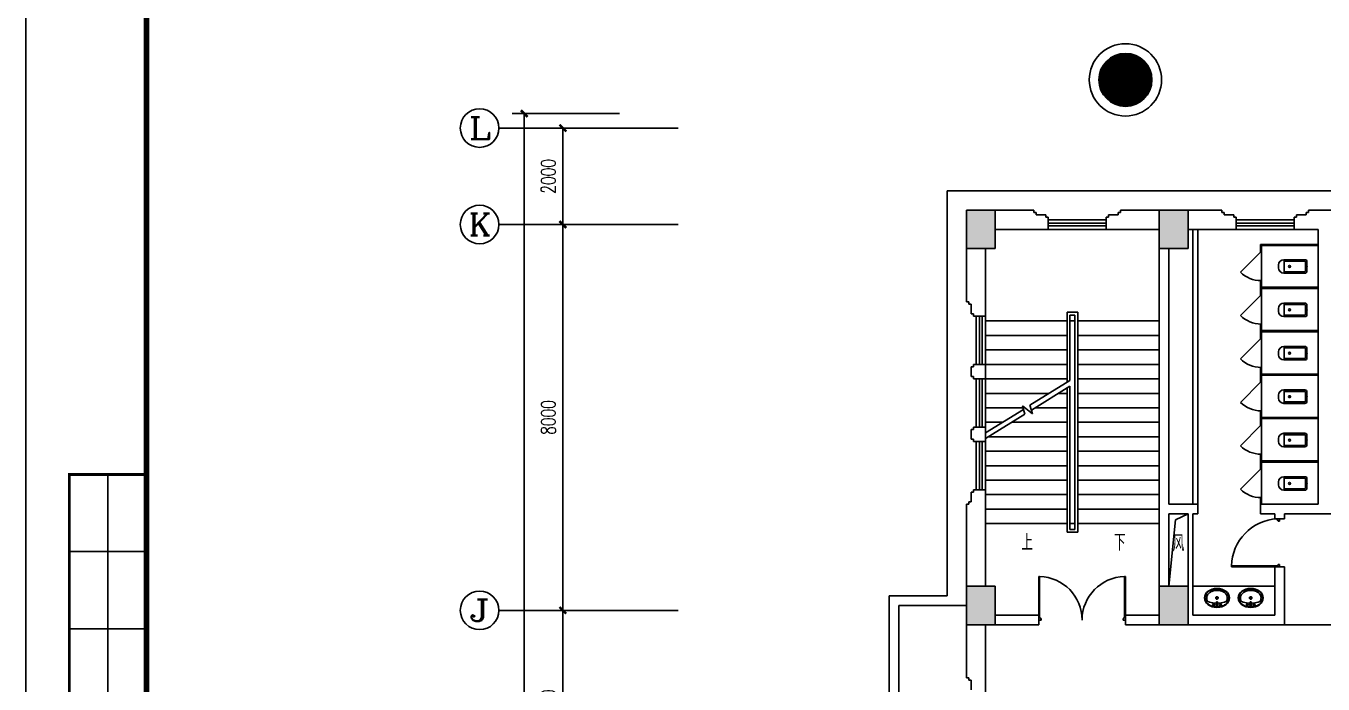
# Model space of a CAD drawing. Extents: x 190999 to 834799, y -200814 to 215286.
# Drawn here: x 190999 to 217912, y 95940 to 109585 of the extents above; entities that cross this region are included whole.
import ezdxf
from ezdxf.enums import TextEntityAlignment as Align

# ---------------------------------------------------------------- set-up
doc = ezdxf.new("R2010")
doc.units = 0
doc.header["$LTSCALE"] = 1000
doc.header["$MEASUREMENT"] = 0
for name, color, linetype in [('A-卫生间', 250, 'Continuous'), ('A-墙线', 2, 'Continuous'), ('A-外包装修', 250, 'Continuous'), ('A-外窗', 145, 'Continuous'), ('A-门', 167, 'Continuous'), ('AXIS', 3, 'Continuous'), ('AXIS_TEXT', 7, 'Continuous'), ('COLUMN', 2, 'Continuous'), ('DIM_SYMB', 3, 'Continuous'), ('PUB_HATCH', 250, 'Continuous'), ('PUB_TEXT', 7, 'Continuous'), ('STAIR', 5, 'Continuous'), ('图框', 189, 'Continuous'), ('房间名称', 7, 'Continuous'), ('洞口线', 177, 'Continuous')]:
    doc.layers.add(name, color=color, linetype=linetype)
doc.styles.add('_TCH_AXIS', font='COMPLEX', dxfattribs={"bigfont": 'GBCBIG'})
doc.styles.add('_TCH_DIM', font='SIMPLEX', dxfattribs={"bigfont": 'GBCBIG'})
doc.styles.add('COMPLEX', font='COMPLEX')
doc.styles.add('DIM_FONT', font='SIMPLEX', dxfattribs={"width": 0.7, "bigfont": 'GBCBIG'})
doc.dimstyles.new('DIMN', dxfattribs={"dimtxt": 300, "dimasz": 100, "dimexe": 250, "dimexo": 300, "dimgap": 150, "dimtad": 1, "dimdec": 0, "dimzin": 0, "dimdsep": 46, "dimtxsty": 'DIM_FONT', "dimblk": 'ARCHTICK', "dimcen": 0.09, "dimclrt": 7, "dimazin": 2, "dimtfac": 1, "dimtdec": 0, "dimtix": 1, "dimtmove": 2, "dimatfit": 3, "dimfxl": 0, "dimtolj": 1, "dimtzin": 0, "dimarcsym": 0})

# ---------------------------------------------------------------- blocks, each defined once
blk = doc.blocks.new('TJAD_TK_A0')
at = {"layer": '图框'}
for p, q in [((972.9997797854694, -441.7027941768342), (972.9997797854694, 399.2972058231658)), ((989.9997797854694, -412.7027941768265), (989.9997797854694, -156.7027941768265)), ((981.9997797854694, -172.7027941768265), (997.9997797854694, -172.7027941768265)), ((981.9997797854694, -188.7027941768265), (997.9997797854694, -188.7027941768265))]:
    blk.add_line(p, q, dxfattribs=at)
at = {"layer": '图框', "const_width": 1.2}
blk.add_lwpolyline([(2151.999779785468, -431.7027941768342), (2151.999779785468, 389.2972058231658), (997.9997797854685, 389.2972058231658), (997.9997797854685, -431.7027941768342)], close=True, dxfattribs=at)
at = {"layer": '图框', "const_width": 0.6}
blk.add_lwpolyline([(997.9997797854694, -431.7027941768342), (981.9997797854694, -431.7027941768342), (981.9997797854694, -156.7027941768265), (997.9997797854694, -156.7027941768265)], dxfattribs=at)
blk = doc.blocks.new('m1800')
at = {"layer": 'A-墙线'}
for p, q in [((-900, -100), (-900, 100)), ((900, -100), (900, 100))]:
    blk.add_line(p, q, dxfattribs=at)
at = {"layer": 'A-门'}
for p, q in [((-900, 900), (-899.9999999999418, 9.313225746154785e-10)), ((-900, 900), (-880.0000000000582, 899.9999999990687)), ((-880.0000000000582, 899.9999999990687), (-879.9999999999418, 50.00000000093132)), ((880.0000000000582, 899.9999999990687), (879.9999999999418, 50.00000000093132)), ((900, 900), (880.0000000000582, 899.9999999990687)), ((900, 900), (899.9999999999418, 9.313225746154785e-10)), ((-899.9999999999418, 50.00000000093132), (-870.0000000000582, 50.00000000093132)), ((-899.9999999999418, 9.313225746154785e-10), (-849.9999999999418, 9.313225746154785e-10)), ((-870.0000000000582, 50.00000000093132), (-870, 30)), ((-870, 30), (-849.9999999999418, 30.00000000093132)), ((-849.9999999999418, 30.00000000186265), (-849.9999999999418, 9.313225746154785e-10)), ((849.9999999999418, 30.00000000186265), (849.9999999999418, 9.313225746154785e-10)), ((870, 30), (849.9999999999418, 30.00000000093132)), ((899.9999999999418, 9.313225746154785e-10), (849.9999999999418, 9.313225746154785e-10)), ((870.0000000000582, 50.00000000093132), (870, 30)), ((899.9999999999418, 50.00000000093132), (870.0000000000582, 50.00000000093132))]:
    blk.add_line(p, q, dxfattribs=at)
for centre, start, end in [((-900, 0), 0, 88.72665564132167), ((900, 0), 91.27334436201257, 180)]:
    blk.add_arc(centre, 900, start, end, dxfattribs=at)
blk = doc.blocks.new('手盆')
at = {"layer": 'A-卫生间'}
for p, q in [((113.4051500830392, 11.84450968739111), (46.00438527367078, 15.84450968549936)), ((160.3106537545391, -1.047737896442413e-09), (235.3360842392431, 1.047737896442413e-09)), ((197.8233689978952, -36.70497138574137), (197.8233689957997, 38.37330022055539)), ((113.4051500836795, -10.84469759798958), (46.004385274573, -15.84469759988133))]:
    blk.add_line(p, q, dxfattribs=at)
for centre, major_axis, ratio, start_param, end_param in [((197.8233689968765, 0), (-7.29808629688452e-09, 259), 0.7637967914937317, 3.141592653589386, 9.424777960768973), ((194.0108444604266, -1.164153218269348e-10), (-7.205028495352649e-09, 259.000000000035), 0.4132124245315282, 0.3517248363212417, 1.519021401905628), ((106.1260785445047, 0.4999060444824863), (-5.256824373014387e-10, 13.9324609080711), 0.9000000000013795, 3.760940879954317, 5.663837080793927), ((194.0108444604266, -1.164153218269348e-10), (-7.229772779760784e-09, 259.0000000000077), 0.4132124245315759, 1.620216634470202, 2.789864625449906)]:
    blk.add_ellipse(centre, major_axis=major_axis, ratio=ratio, start_param=start_param, end_param=end_param, dxfattribs=at)
for centre, major_axis, ratio in [((46.00438527413644, -9.395720553584397e-05), (-4.943908497107386e-10, 15.84460364270489), 0.8999999999996328), ((56.39680238347501, 70.60627577308333), (-8.758096824383953e-10, 20.62066592634073), 0.899999999999012), ((56.39680238347501, 70.60627577308333), (-3.935312307942613e-10, 15.62066592634074), 0.8999999999986958), ((197.8233689968765, 0), (-3.340112788049617e-10, 23.3576301081921), 0.9000000000004984), ((56.39680238740402, -70.60627578099957), (-3.800975702346919e-10, 20.62066592634073), 0.899999999999012), ((56.39680238740402, -70.60627578099957), (-3.935312307942613e-10, 15.62066592634074), 0.8999999999986958)]:
    blk.add_ellipse(centre, major_axis=major_axis, ratio=ratio, dxfattribs=at)
for points, knots in [([(197.8233690038323, -249), (204.3990294850664, -248.9999999998254), (210.9746904028871, -248.5460929390974), (228.2800280096126, -246.1498785703443), (238.9514531540335, -243.4343165084429), (259.8060639827163, -235.6199938393256), (269.9890346575412, -230.5210515616636), (289.5665971586423, -218.0721727792989), (298.960803612601, -210.7221745683055), (316.6733728031977, -193.9730663714581), (324.9912984879047, -184.5740979954135), (340.2893382357433, -163.997605889017), (347.2690669711446, -152.820397028001), (359.6669247537793, -129.0196260861703), (365.0847628668125, -116.3964852440404), (374.1834916165972, -90.08639820077224), (377.864187594445, -76.39992674347013), (383.3689956764865, -48.38244847021997), (385.1929984975141, -34.05193997788592), (386.9250104438397, -5.187684159289347), (386.8329865084379, 9.345556312793633), (384.73586623749, 38.16708128564642), (382.7308100122318, 52.45485931876465), (376.8727663576719, 80.34559937685844), (373.0198958979163, 93.94806452159537), (363.5912495303783, 120.0517437723756), (358.0156770628528, 132.5524866377527), (345.3217726669682, 156.0743077876396), (338.2037411779456, 167.0949723329395), (322.6526621349331, 187.3296658890322), (314.2200076092558, 196.5433937402559), (296.3045734511106, 212.8996470182319), (286.8222312947328, 220.0420502259221), (267.0967536403914, 232.0600890867645), (256.8539916995796, 236.9358037543716), (235.9088120757369, 244.2945439725299), (225.2065898313012, 246.7777534795459), (203.6465188648144, 249.290750069631), (192.7886942756013, 249.3206353121204), (171.2212525570067, 246.926459478098), (160.5116570384998, 244.5023044175468), (139.5443743165815, 237.2594525109744), (129.2868775804527, 232.4405714303721), (109.5247235784773, 220.5323387983663), (100.0204366852413, 213.442903975927), (82.05432864755858, 197.1870205074665), (73.5929449252726, 188.0206891129783), (57.97836853517219, 167.8736008143169), (50.82557078509126, 156.8931414871186), (38.05713037244277, 133.4431421089976), (32.44179055967834, 120.974013813975), (22.9298620421032, 94.92387688398594), (19.03347902328824, 81.34333855629666), (13.08606755724759, 53.48601149060414), (11.03515804442577, 39.20971924465266), (8.845478702656692, 10.40033378740191), (8.706750778161222, -4.132253066869453), (10.3460220079869, -33.00605608435581), (12.12398988581845, -47.34676530770957), (17.53889162433916, -75.39515261730412), (21.17571813854738, -89.10233203484677), (30.19028912024805, -115.463632545172), (35.56784113991307, -128.1172780482448), (47.88998500915477, -151.9877993637056), (54.83428833659855, -163.2042521126277), (70.0674021562445, -183.866608052107), (78.3558293353999, -193.3121929975168), (96.01611302810488, -210.1603128662973), (105.3875327545975, -217.5627013113408), (124.9266998832172, -230.1204342835699), (135.0940591037797, -235.2758359995205), (155.9248058304656, -243.2054893133172), (166.5879733786569, -245.9799217026157), (184.1470113282267, -248.5090972222097), (190.9851904233219, -249.0000000002037), (197.8233690038323, -249)], [0, 0, 0, 0, 0.1053687871871674, 0.1053687871871674, 0.2787471050919757, 0.2787471050919757, 0.452125422996784, 0.452125422996784, 0.6255037409015924, 0.6255037409015924, 0.7988820588064007, 0.7988820588064007, 0.972260376711209, 0.972260376711209, 1.145638694616017, 1.145638694616017, 1.319017012520826, 1.319017012520826, 1.492395330425634, 1.492395330425634, 1.665773648330442, 1.665773648330442, 1.83915196623525, 1.83915196623525, 2.012530284140059, 2.012530284140059, 2.185908602044867, 2.185908602044867, 2.359286919949676, 2.359286919949676, 2.532665237854484, 2.532665237854484, 2.706043555759292, 2.706043555759292, 2.8794218736641, 2.8794218736641, 3.052800191568909, 3.052800191568909, 3.226178509473717, 3.226178509473717, 3.399556827378525, 3.399556827378525, 3.572935145283334, 3.572935145283334, 3.746313463188142, 3.746313463188142, 3.91969178109295, 3.91969178109295, 4.093070098997758, 4.093070098997758, 4.266448416902567, 4.266448416902567, 4.439826734807376, 4.439826734807376, 4.613205052712185, 4.613205052712185, 4.786583370616993, 4.786583370616993, 4.959961688521802, 4.959961688521802, 5.133340006426611, 5.133340006426611, 5.30671832433142, 5.30671832433142, 5.480096642236228, 5.480096642236228, 5.653474960141037, 5.653474960141037, 5.826853278045846, 5.826853278045846, 6.000231595950654, 6.000231595950654, 6.173609913855463, 6.173609913855463, 6.283185307179586, 6.283185307179586, 6.283185307179586, 6.283185307179586]), ([(119.1736506810412, -185.1483521524933), (120.9620973349083, -186.5592411882244), (122.7676875701582, -187.9199504845892), (129.8700636767026, -193.0283129730087), (135.2785741284897, -196.3957903881383), (146.2934715196025, -202.2620774885872), (151.8941962509125, -204.7583693127963), (163.2154152492003, -208.8666340855998), (168.9426443869015, -210.4817502371734), (180.2599917969201, -212.7891027016158), (185.8482704507187, -213.5108798283036), (193.5720607222756, -213.9408398092492), (195.6979295939091, -214.0000000000582), (197.8233690028428, -214), (203.6582866330282, -213.9999999998545), (209.496631536138, -213.5543654990906), (222.3311671293923, -211.5851090514625), (229.3277623398462, -209.8531313597923), (240.787502169027, -205.8990001947095), (245.3047605895554, -204.0427727167553), (254.2367161016737, -199.7630582755664), (258.6490466702962, -197.340541947633), (268.8131698185462, -191.0121952608461), (274.5134323839447, -186.8761012725008), (285.5567444703775, -177.6296808072657), (290.895805457636, -172.5213152369834), (300.10443852967, -162.4870827112172), (304.0523709853587, -157.7313989280374), (313.5779886524833, -145.0389805318264), (318.9357033787237, -136.7249773955555), (326.5974791146873, -122.7934594422404), (329.2282542005414, -117.5408629023295), (334.1482956689142, -106.7104468817706), (336.4365190484095, -101.1349806892686), (340.7589510514808, -89.39631874780753), (342.7719178344414, -83.21611161783221), (346.3640570428397, -70.60165740986122), (347.9425120085652, -64.1699805422104), (351.0904946208175, -48.9602580992796), (352.483825713367, -40.10366524968413), (354.4332219571806, -22.20990053389687), (354.9878015757713, -13.17872977355728), (355.2458703611628, 4.918644920835504), (354.9501755786187, 13.97955791465938), (353.5129259504029, 31.96110226912424), (352.3711163057305, 40.89164739020634), (349.384864397347, 57.80685899686068), (347.5983948106295, 65.8113708793826), (343.3541798496735, 81.46923251761473), (340.8984195916564, 89.11663731795852), (335.3626360981434, 103.9371218456945), (332.2806230153365, 111.1172703721968), (325.5162342714611, 124.9777631429606), (321.8282612711191, 131.6496718250564), (313.9341333054472, 144.3357837414369), (309.7314879408514, 150.3452337460767), (300.8902356041654, 161.618057758169), (296.2466290210141, 166.8887592243263), (286.5258362632012, 176.709553859866), (281.444416775601, 181.2445321998675), (271.8246831358119, 188.7996964116173), (267.3329801598447, 191.9448123630136), (256.3785253528913, 198.7381430045061), (249.8306331257918, 202.0953922677436), (238.1084081598674, 206.932942938729), (232.9762091664597, 208.6679624874669), (222.6309106198023, 211.4215277187759), (217.4206377462251, 212.4394152993336), (205.158162370557, 213.983414012735), (198.0817049504258, 214.216697979864), (185.9674371529836, 213.4981161681353), (180.9226912481536, 212.8634210942255), (170.8730682562164, 210.9228448418726), (165.8711175702338, 209.6174913003924), (151.0041288301873, 204.6993374161248), (141.2534683310369, 200.0748375131807), (127.5488741844601, 191.4132149869401), (123.3148595323437, 188.4150790243875), (119.1737199328491, 185.1485161112505)], [5.74089731261301, 5.74089731261301, 5.74089731261301, 5.74089731261301, 5.780873984786705, 5.780873984786705, 5.896828956044057, 5.896828956044057, 6.01278392730141, 6.01278392730141, 6.128738898558762, 6.128738898558762, 6.240697366945735, 6.240697366945735, 6.283185307179586, 6.283185307179586, 6.283185307179586, 6.399826426420818, 6.399826426420818, 6.540899765641657, 6.540899765641657, 6.633999867022954, 6.633999867022954, 6.727099968404252, 6.727099968404252, 6.852187990943959, 6.852187990943959, 6.977276013483666, 6.977276013483666, 7.077377375932242, 7.077377375932242, 7.229976726067383, 7.229976726067383, 7.31738907886302, 7.31738907886302, 7.404801431658657, 7.404801431658657, 7.497093875397931, 7.497093875397931, 7.589386319137206, 7.589386319137206, 7.712333561266115, 7.712333561266115, 7.835280803395023, 7.835280803395023, 7.958228045523932, 7.958228045523932, 8.08117528765284, 8.08117528765284, 8.194982769003447, 8.194982769003447, 8.308790250354054, 8.308790250354054, 8.42259773170466, 8.42259773170466, 8.537599018716683, 8.537599018716683, 8.652600305728708, 8.652600305728708, 8.767601592740732, 8.767601592740732, 8.884431700421288, 8.884431700421288, 8.98243549021753, 8.98243549021753, 9.11946744650899, 9.11946744650899, 9.224190864967866, 9.224190864967866, 9.328914283426741, 9.328914283426741, 9.470086520349449, 9.470086520349449, 9.571187053011501, 9.571187053011501, 9.672287585673553, 9.672287585673553, 9.874488650997659, 9.874488650997659, 9.967059414647549, 9.967059414647549, 9.967059414647549, 9.967059414647549])]:
    blk.add_open_spline(points, degree=3, knots=knots, dxfattribs=at)
blk.add_point((46.00438527413644, -9.395720553584397e-05), dxfattribs=at)
blk = doc.blocks.new('m1000')
at = {"layer": 'A-墙线'}
for p, q in [((0, 0), (0, 200)), ((1000, 0), (1000, 200))]:
    blk.add_line(p, q, dxfattribs=at)
at = {"layer": 'A-门'}
for p, q in [((0, 1100), (5.820766091346741e-11, 100.0000000009313)), ((0, 1100), (19.99999999994179, 1099.999999999069)), ((19.99999999994179, 1099.999999999069), (20.00000000005821, 150.0000000009313)), ((5.820766091346741e-11, 150.0000000009313), (29.99999999994179, 150.0000000009313)), ((5.820766091346741e-11, 100.0000000009313), (50.00000000005821, 100.0000000009313)), ((29.99999999994179, 150.0000000009313), (30, 130)), ((30, 130), (50.00000000005821, 130.0000000009313)), ((50.00000000005821, 130.0000000018626), (50.00000000005821, 100.0000000009313)), ((950.0000000000582, 130.0000000018626), (950.0000000000582, 100.0000000009313)), ((970.0000000001164, 130), (950.0000000000582, 130.0000000009313)), ((1000.000000000058, 100.0000000009313), (950.0000000000582, 100.0000000009313)), ((970.0000000001746, 150.0000000009313), (970.0000000001164, 130)), ((1000.000000000058, 150.0000000009313), (970.0000000001746, 150.0000000009313)), ((1000.000000000058, 150.0000000009313), (1000.000000000058, 100.0000000009313))]:
    blk.add_line(p, q, dxfattribs=at)
blk.add_arc((5.820766091346741e-11, 100.0000000009313), 1000, 2.865983971930656, 88.85400800037786, dxfattribs=at)
blk = doc.blocks.new('_ArchTick')
at = {"const_width": 0.5}
blk.add_lwpolyline([(-0.7000000000000001, -0.7000000000000001), (0.7000000000000001, 0.7000000000000001)], dxfattribs=at)
blk = doc.blocks.new('*D172')
at = {"layer": 'AXIS', "color": 0, "lineweight": -2}
for p, q in [((202933.1191712136, 107467.3754185995), (201888.6781166557, 107467.3754185995)), ((202138.6781166557, 105467.3754185995), (202138.6781166557, 107467.3754185995)), ((202933.1191712136, 105467.3754185995), (201888.6781166557, 105467.3754185995))]:
    blk.add_line(p, q, dxfattribs=at)
at = {"layer": 'Defpoints', "color": 0}
for p in [(202138.6781166557, 107467.3754185995), (203233.1191712136, 107467.3754185995), (203233.1191712136, 105467.3754185995)]:
    blk.add_point(p, dxfattribs=at)
at = {"layer": 'AXIS', "color": 0, "lineweight": -2, "xscale": 100, "yscale": 100, "zscale": 100}
for p, rotation in [((202138.6781166557, 107467.3754185995), 90), ((202138.6781166557, 105467.3754185995), 270)]:
    blk.add_blockref('_ArchTick', p, dxfattribs=dict(at, rotation=rotation))
at = {"layer": 'AXIS', "color": 7, "insert": (201838.6781166556, 106467.3754185996), "char_height": 300, "attachment_point": 5, "rotation": 90, "style": 'DIM_FONT'}
blk.add_mtext('\\A1;2000', dxfattribs=at)
blk = doc.blocks.new('*D173')
at = {"layer": 'AXIS', "color": 0, "lineweight": -2}
for p, q in [((202933.1191712136, 105467.3754185995), (201888.6781166557, 105467.3754185995)), ((202138.6781166557, 97467.37541859929), (202138.6781166557, 105467.3754185995)), ((202933.1191712136, 97467.37541859929), (201888.6781166557, 97467.37541859929))]:
    blk.add_line(p, q, dxfattribs=at)
at = {"layer": 'Defpoints', "color": 0}
for p in [(202138.6781166557, 105467.3754185995), (203233.1191712136, 105467.3754185995), (203233.1191712136, 97467.37541859929)]:
    blk.add_point(p, dxfattribs=at)
at = {"layer": 'AXIS', "color": 0, "lineweight": -2, "xscale": 100, "yscale": 100, "zscale": 100}
for p, rotation in [((202138.6781166557, 105467.3754185995), 90), ((202138.6781166557, 97467.37541859929), 270)]:
    blk.add_blockref('_ArchTick', p, dxfattribs=dict(at, rotation=rotation))
at = {"layer": 'AXIS', "color": 7, "insert": (201838.6781166556, 101467.3754185994), "char_height": 300, "attachment_point": 5, "rotation": 90, "style": 'DIM_FONT'}
blk.add_mtext('\\A1;8000', dxfattribs=at)
blk = doc.blocks.new('*D174')
at = {"layer": 'AXIS', "color": 0, "lineweight": -2}
for p, q in [((202933.1191712136, 97467.37541859929), (201888.6781166557, 97467.37541859929)), ((202138.6781166557, 93467.37541859929), (202138.6781166557, 97467.37541859929)), ((202933.1191712136, 93467.37541859929), (201888.6781166557, 93467.37541859929))]:
    blk.add_line(p, q, dxfattribs=at)
at = {"layer": 'Defpoints', "color": 0}
for p in [(202138.6781166557, 97467.37541859929), (203233.1191712136, 97467.37541859929), (203233.1191712136, 93467.37541859929)]:
    blk.add_point(p, dxfattribs=at)
at = {"layer": 'AXIS', "color": 0, "lineweight": -2, "xscale": 100, "yscale": 100, "zscale": 100}
for p, rotation in [((202138.6781166557, 97467.37541859929), 90), ((202138.6781166557, 93467.37541859929), 270)]:
    blk.add_blockref('_ArchTick', p, dxfattribs=dict(at, rotation=rotation))
at = {"layer": 'AXIS', "color": 7, "insert": (201838.6781166556, 95467.37541859932), "char_height": 300, "attachment_point": 5, "rotation": 90, "style": 'DIM_FONT'}
blk.add_mtext('\\A1;4000', dxfattribs=at)
blk = doc.blocks.new('*D181')
at = {"layer": 'AXIS', "color": 0, "lineweight": -2}
for p, q in [((203310.8986439346, 107767.3723668414), (201088.6781166557, 107767.3723668414)), ((201338.6781166557, 79767.37541859857), (201338.6781166557, 107767.3723668414)), ((203310.8986439346, 79767.37541859857), (201088.6781166557, 79767.37541859857))]:
    blk.add_line(p, q, dxfattribs=at)
at = {"layer": 'Defpoints', "color": 0}
for p in [(201338.6781166557, 107767.3723668414), (203610.8986439346, 107767.3723668414), (203610.8986439346, 79767.37541859857)]:
    blk.add_point(p, dxfattribs=at)
at = {"layer": 'AXIS', "color": 0, "lineweight": -2, "xscale": 100, "yscale": 100, "zscale": 100}
for p, rotation in [((201338.6781166557, 107767.3723668414), 90), ((201338.6781166557, 79767.37541859857), 270)]:
    blk.add_blockref('_ArchTick', p, dxfattribs=dict(at, rotation=rotation))
at = {"layer": 'AXIS', "color": 7, "insert": (201038.6781166556, 93767.37389272005), "char_height": 300, "attachment_point": 5, "rotation": 90, "style": 'DIM_FONT'}
blk.add_mtext('\\A1;28000', dxfattribs=at)
blk = doc.blocks.new('_YZH')
blk.add_circle((0, 0), 0.5)
at = {"layer": 'PUB_HATCH', "const_width": 0.5}
blk.add_lwpolyline([(-0.25, 0, 1), (0.25, 0, 1)], format="xyb", close=True, dxfattribs=at)
blk = doc.blocks.new('_AXISO')
blk.add_circle((0, 0), 0.5)
at = {"layer": 'AXIS_TEXT', "style": 'COMPLEX', "width": 1.041666666666667}
blk.add_attdef('A', text='', height=0.56, dxfattribs=at).set_placement((-0.25, -0.28), (0.25, -0.28), align=Align.FIT)
blk = doc.blocks.new('$lvtry$00000200')
for p, q in [((-139.7834388052397, -40.0000000100008, 1e-08), (-139.7834388052397, -479.6564289897615, 1e-08)), ((-109.783438805247, -40.0000000100008, 1e-08), (-109.7834388052397, -469.6564289897615, 1e-08)), ((99.78343880524699, -1.000080374069512e-08, 1e-08), (-99.78343880523971, -1.000080374069512e-08, 1e-08)), ((99.78343880524699, -30.0000000100008, 1e-08), (-99.78343880523971, -30.0000000100008, 1e-08)), ((109.7834388052397, -469.6564289897615, 1e-08), (109.7834388052397, -40.0000000100008, 1e-08)), ((139.7834388052397, -479.6564289897615, 1e-08), (139.783438805247, -40.0000000100008, 1e-08)), ((139.7834388052397, -469.6564289897615, 1e-08), (-139.7834388052397, -469.6564289897615, 1e-08)), ((-29.78343880523971, -589.6564289897615, 1e-08), (29.78343880523971, -589.6564289897615, 1e-08))]:
    blk.add_line(p, q)
blk.add_circle((3.637978807091713e-12, -358.6146012114659, 1e-08), 20)
for centre, radius, start, end in [((-99.78343880523971, -40.0000000100008, 1e-08), 40, 90, 180), ((-99.78343880524699, -40.0000000100008, 1e-08), 10, 90, 180), ((99.78343880523971, -40.0000000100008, 1e-08), 40, 0, 90), ((99.78343880523971, -40.0000000100008, 1e-08), 10, 0, 90), ((-29.78343880523971, -479.6564289897615, 1e-08), 110, 180, 270), ((29.78343880523971, -479.6564289897615, 1e-08), 110, 270, 0)]:
    blk.add_arc(centre, radius, start, end)
blk.add_point((3.637978807091713e-12, 0))
blk = doc.blocks.new('$DorLib2D$00000114')
at = {"color": 0}
blk.add_line((0.4999999999999964, 3.552713678800501e-15), (-0.2071067811864751, 0.7071067811864857), dxfattribs=at)
blk.add_arc((0.5000000000013856, -1.154631945610163e-12), 1.000000000001696, 135, 180, dxfattribs=at)

msp = doc.modelspace()

# ---------------------------------------------------------------- hatches: boundary and pattern name
at = {"layer": 'PUB_HATCH'}
for points in [[(211111.6242046708, 105767.3754185989), (210511.6240616197, 105767.3754185989), (210511.6240616207, 104967.3754185991), (211111.6242046705, 104967.3754185989)], [(215111.6237278337, 105767.3754185989), (214511.623346364, 105767.3754185989), (214511.623346363, 104967.3754186001), (215111.6237278337, 104967.3754186001)], [(211111.6273517963, 97967.37541859873), (210511.6272087452, 97967.37541859873), (210511.6272087449, 97167.37541859885), (211111.6273517961, 97167.37541859885)], [(215111.6273517963, 97967.37541859856), (214511.6269703269, 97967.37541859856), (214511.6269703264, 97167.37541859885), (215111.6273517961, 97167.37541859885)]]:
    msp.add_hatch(color=256, dxfattribs=at).paths.add_polyline_path(points)

# ---------------------------------------------------------------- linework, layer by layer
at = {"layer": 'A-卫生间'}
for p, q in [((215211.627351796, 99667.37236684296), (215211.627351796, 105367.3754185994)), ((215311.627351796, 99667.37236684296), (215311.627351796, 105367.3754185994)), ((217811.6273518022, 105054.8723668445), (216611.6273517949, 105054.8723668423)), ((216611.6273517949, 105054.8723668423), (216611.6273517951, 104904.8723668182)), ((217811.6273518022, 105029.8723668445), (216636.6273517906, 105029.8723668457)), ((216636.6273517923, 104904.8723668182), (216636.6273517906, 105029.8723668457)), ((217811.6273518022, 105029.8723668445), (217811.6273518022, 105054.8723668445)), ((216611.6273517951, 104904.8723668182), (216636.6273517923, 104904.8723668182)), ((216636.6273517923, 104304.8723668182), (216611.6273517946, 104304.8723668182)), ((216611.6273517946, 104304.8723668182), (216611.6273517942, 104167.3723668428)), ((216611.6273517942, 104167.3723668428), (216611.6273517932, 104004.8723668563)), ((216636.6273517906, 104167.3723668436), (216636.6273517923, 104304.8723668182)), ((216636.6273517906, 104167.3723668436), (217811.6273518001, 104167.3723668428)), ((217811.6273518001, 104167.3723668428), (217811.6273518001, 104142.3723668428)), ((216611.6273517932, 104004.8723668563), (216636.6273517951, 104004.8723668563)), ((216636.6273517974, 104142.3723668436), (217811.6273518001, 104142.3723668428)), ((216636.6273517951, 104004.8723668563), (216636.6273517974, 104142.3723668436)), ((216636.6273517951, 103404.8723668182), (216611.6273517932, 103404.8723668182)), ((216611.6273517932, 103404.8723668182), (216611.6273517942, 103267.3723668417)), ((216636.6273517974, 103267.3723668404), (216636.6273517951, 103404.8723668182)), ((216611.6273517942, 103267.3723668417), (216611.6273517949, 103104.8723668563)), ((216611.6273517949, 103104.8723668563), (216636.6273517937, 103104.8723668563)), ((216636.6273517974, 103267.3723668404), (217811.6273518001, 103267.3723668428)), ((216636.6273517907, 103242.3723668436), (217811.6273518001, 103242.3723668428)), ((216636.6273517937, 103104.8723668563), (216636.6273517907, 103242.3723668436)), ((217811.6273518001, 103267.3723668428), (217811.6273518001, 103242.3723668428)), ((216636.6273517937, 102504.8723668563), (216611.6273517949, 102504.8723668563)), ((216611.6273517949, 102504.8723668563), (216611.6273517942, 102367.3723668417)), ((216611.6273517942, 102367.3723668417), (216611.6273517945, 102204.8723668182)), ((216636.6273517907, 102367.3723668436), (216636.6273517937, 102504.8723668563)), ((216636.6273517907, 102367.3723668436), (217811.6273518001, 102367.3723668428)), ((216636.6273517945, 102342.3723668404), (217811.6273518001, 102342.3723668428)), ((216636.6273517922, 102204.8723668182), (216636.6273517945, 102342.3723668404)), ((217811.6273518001, 102367.3723668428), (217811.6273518001, 102342.3723668428)), ((216611.6273517945, 102204.8723668182), (216636.6273517922, 102204.8723668182)), ((216636.6273517922, 101604.8723668182), (216611.6273517945, 101604.8723668182)), ((216611.6273517945, 101604.8723668182), (216611.6273517942, 101467.3723668426)), ((216611.6273517942, 101467.3723668417), (216611.6273517945, 101304.8723668182)), ((216636.6273517945, 101467.3723668436), (216636.6273517922, 101604.8723668182)), ((216636.6273517945, 101467.3723668436), (217811.6273518001, 101467.3723668428)), ((217811.6273518001, 101467.3723668428), (217811.6273518001, 101442.3723668428)), ((216611.6273517945, 101304.8723668182), (216636.6273517921, 101304.8723668182)), ((216636.6273517945, 101442.3723668436), (217811.6273518001, 101442.3723668428)), ((216636.6273517921, 101304.8723668182), (216636.6273517945, 101442.3723668436)), ((216636.6273517921, 100704.8723668563), (216611.6273517945, 100704.8723668563)), ((216611.6273517945, 100704.8723668563), (216611.6273517942, 100567.3723668426)), ((216636.6273517945, 100567.3723668436), (216636.6273517921, 100704.8723668563)), ((216611.6273517942, 100567.3723668417), (216611.6273517945, 100404.8723668563)), ((216611.6273517945, 100404.8723668563), (216636.6273517953, 100404.8723668563)), ((216636.6273517945, 100567.3723668436), (217811.6273518001, 100567.3723668428)), ((216636.6273517945, 100542.3723668436), (217811.6273518001, 100542.3723668428)), ((216636.6273517953, 100404.8723668563), (216636.6273517945, 100542.3723668436)), ((217811.6273518001, 100567.3723668428), (217811.6273518001, 100542.3723668428)), ((216636.627351795, 99804.87236681816), (216611.6273517945, 99804.87236681816)), ((216611.6273517945, 99804.87236681816), (216611.6273517942, 99667.37236684261)), ((216611.6273517942, 99667.37236684261), (216636.6273517942, 99667.37236684261)), ((216636.6273517942, 99667.37236684261), (216636.627351795, 99804.87236681816)), ((216911.627351796, 97967.37236684296), (215211.6273517957, 97967.37395806561)), ((217111.627351796, 97167.37236684296), (218611.627351796, 97167.37236684296))]:
    msp.add_line(p, q, dxfattribs=at)
at = {"layer": 'A-墙线'}
for p, q in [((211111.627351796, 105767.3754185994), (211911.627351796, 105767.3754185994)), ((211911.627351796, 105767.3754185994), (211911.627351796, 105717.3754185994)), ((211911.627351796, 105717.3754185994), (211961.627351796, 105717.3754185994)), ((211961.627351796, 105717.3754185994), (211961.627351796, 105667.3754185991)), ((211961.627351796, 105667.3754185991), (212161.627351796, 105667.3754185994)), ((212161.627351796, 105667.3754185994), (212161.627351796, 105617.3754185994)), ((212161.627351796, 105617.3754185994), (212211.627351796, 105617.3754185994)), ((212211.627351796, 105617.3754185994), (212211.627351796, 105367.3754185994)), ((213461.627351796, 105617.3754185994), (213411.627351796, 105617.3754185994)), ((213411.627351796, 105617.3754185994), (213411.627351796, 105367.3754185994)), ((213461.627351796, 105667.3754185994), (213461.627351796, 105617.3754185994)), ((213661.627351796, 105667.3754185991), (213461.627351796, 105667.3754185994)), ((213661.627351796, 105717.3754185994), (213661.627351796, 105667.3754185991)), ((213711.627351796, 105717.3754185994), (213661.627351796, 105717.3754185994)), ((213711.627351796, 105767.3754185994), (214511.627351796, 105767.3754185994)), ((213711.627351796, 105767.3754185994), (213711.627351796, 105717.3754185994)), ((215111.6237278336, 105767.3754185994), (215811.6197224015, 105767.3754185994)), ((215811.6197224015, 105767.3754185994), (215811.6197224015, 105717.3754185994)), ((215811.6197224015, 105717.3754185994), (215861.6197224015, 105717.3754185994)), ((215861.6197224015, 105717.3754185994), (215861.6197224015, 105667.3754185994)), ((215861.6197224015, 105667.3754185994), (216061.6197224015, 105667.3754185994)), ((216061.6197224015, 105667.3754185994), (216061.6197224015, 105617.3754185994)), ((216061.6197224015, 105617.3754185994), (216111.6197224015, 105617.3754185994)), ((216111.6197224015, 105617.3754185994), (216111.6197224015, 105367.3754185994)), ((217361.6197224015, 105617.3754185994), (217311.6197224015, 105617.3754185994)), ((217311.6197224015, 105617.3754185994), (217311.6197224015, 105367.3754185994)), ((217361.6197224015, 105667.3754185994), (217361.6197224015, 105617.3754185994)), ((217561.6197224015, 105667.3754185994), (217361.6197224015, 105667.3754185994)), ((217561.6197224015, 105717.3754185994), (217561.6197224015, 105667.3754185994)), ((217611.6197224015, 105717.3754185994), (217561.6197224015, 105717.3754185994)), ((217611.6197224015, 105767.3754185994), (218211.6197224015, 105767.3754185994)), ((217611.6197224015, 105767.3754185994), (217611.6197224015, 105717.3754185994)), ((211111.627351796, 105367.3754185994), (212211.627351796, 105367.3754185994)), ((213411.627351796, 105367.3754185994), (214511.627351796, 105367.3754185994)), ((215111.6237278336, 105367.3754185994), (216111.6197224015, 105367.3754185994)), ((217311.6197224015, 105367.3754185994), (217811.627351796, 105367.3754185994)), ((217811.627351796, 99667.3723668425), (217811.627351796, 105367.3723668425)), ((210511.6273517963, 103867.3754185982), (210511.6273517963, 104967.375895436)), ((210911.6273517963, 103267.3754185983), (210911.6273517963, 104967.375895436)), ((214511.623346363, 97967.37405166731), (214511.623346363, 104967.3775166845)), ((214711.623346363, 99667.37236684226), (214711.623346363, 104967.3775166845)), ((210511.6273517963, 103867.3754185982), (210561.627351796, 103867.3754185982)), ((210561.627351796, 103867.3754185982), (210561.627351796, 103817.3754185982)), ((210561.627351796, 103817.3754185982), (210611.6273517963, 103817.3754185982)), ((210611.6273517963, 103817.3754185982), (210611.627351796, 103617.3754185982)), ((210611.627351796, 103617.3754185982), (210661.627351796, 103617.3754185982)), ((210661.627351796, 103617.3754185982), (210661.627351796, 103567.3754185982)), ((210661.627351796, 103567.3754185982), (210911.627351796, 103567.3754185982)), ((210661.627351796, 102517.3754185987), (210661.627351796, 102567.3754185987)), ((210661.627351796, 102567.3754185987), (210911.627351796, 102567.3754185987)), ((210911.627351796, 102567.3754185987), (210911.627351796, 102267.3754185987)), ((210611.627351796, 102517.3754185987), (210611.627351796, 102317.3754185987)), ((210611.627351796, 102517.3754185987), (210661.627351796, 102517.3754185987)), ((210611.627351796, 102317.3754185987), (210661.627351796, 102317.3754185987)), ((210661.627351796, 102317.3754185987), (210661.627351796, 102267.3754185987)), ((210661.627351796, 102267.3754185987), (210911.627351796, 102267.3754185987)), ((210611.627351796, 101217.3754185987), (210611.627351796, 101017.3754185987)), ((210611.627351796, 101217.3754185987), (210661.627351796, 101217.3754185987)), ((210661.627351796, 101217.3754185987), (210661.627351796, 101267.3754185987)), ((210661.627351796, 101267.3754185987), (210911.627351796, 101267.3754185987)), ((210911.627351796, 101267.3754185987), (210911.627351796, 100967.3754185987)), ((210611.627351796, 101017.3754185987), (210661.627351796, 101017.3754185987)), ((210661.627351796, 101017.3754185987), (210661.627351796, 100967.3754185987)), ((210661.627351796, 100967.3754185987), (210911.627351796, 100967.3754185987)), ((210611.627351796, 99917.37541859821), (210661.627351796, 99917.37541859821)), ((210611.6273517963, 99717.37541859821), (210611.627351796, 99917.37541859821)), ((210661.627351796, 99917.37541859821), (210661.627351796, 99967.37541859821)), ((210661.627351796, 99967.37541859821), (210911.6273517963, 99967.37541859821)), ((210911.627351796, 97967.37377351141), (210911.6273517963, 99967.37541859821)), ((210511.627351796, 97967.37377351281), (210511.6273517963, 99667.37541859821)), ((210511.6273517963, 99667.37541859821), (210561.627351796, 99667.37541859821)), ((210561.627351796, 99717.37541859821), (210611.6273517963, 99717.37541859821)), ((210561.627351796, 99667.37541859821), (210561.627351796, 99717.37541859821)), ((215311.627351796, 99667.3723668425), (214711.623346363, 99667.37236684226)), ((215311.627351796, 99467.3723668425), (215311.627351796, 99667.3723668425)), ((216611.627351796, 99467.3723668425), (216611.627351796, 99667.3723668425)), ((216611.627351796, 99667.3723668425), (217811.627351796, 99667.3723668425)), ((214711.623346363, 97967.37405166731), (214711.623346363, 99467.37236684226)), ((215111.627351795, 99467.37236684238), (214711.623346363, 99467.37236684226)), ((215111.6273517957, 97967.3754185985), (215111.627351795, 99467.37236684133)), ((215311.627351796, 99467.3723668425), (215211.627351795, 99467.37236684244)), ((215211.627351796, 97367.37236684133), (215211.627351795, 99467.37236684133)), ((216611.627351796, 99467.3723668425), (216911.627351796, 99467.3723668425)), ((216911.627351796, 99367.3723668425), (216911.627351796, 99467.3723668425)), ((217111.627351796, 99367.3723668425), (217111.627351796, 99467.3723668425)), ((217111.627351796, 99467.3723668425), (218611.627351796, 99467.3723668425)), ((216911.627351796, 97367.3723668425), (216911.627351796, 98367.3723668425)), ((217111.627351796, 97167.3723668425), (217111.627351796, 98367.3723668425)), ((210511.6273517963, 96067.3754185988), (210511.627351796, 97167.3754185988)), ((210911.6273517963, 95767.3754185988), (210911.6273517963, 97167.3754185988)), ((211111.627351796, 97367.3723668425), (212012.0707989087, 97367.3723668425)), ((211111.627351796, 97167.3723668425), (212012.0707989087, 97167.3723668425)), ((213812.0707989087, 97367.3723668425), (214511.627351796, 97367.3723668425)), ((213812.0707989087, 97167.3723668425), (214511.627351796, 97167.3723668425)), ((217111.627351796, 97167.3723668425), (215111.627351796, 97167.3723668425)), ((216911.627351796, 97367.3723668425), (215211.627351796, 97367.3723668425)), ((210511.627351796, 96067.3754185988), (210561.627351796, 96067.3754185988)), ((210561.627351796, 96067.3754185988), (210561.627351796, 96017.3754185988)), ((210561.627351796, 96017.3754185988), (210611.6273517963, 96017.3754185988)), ((210611.6273517963, 96017.3754185988), (210611.627351796, 95817.3754185988))]:
    msp.add_line(p, q, dxfattribs=at)
at = {"layer": 'A-外包装修'}
for p, q in [((210111.627351796, 97767.37541859885), (210111.627351796, 106167.3754185988)), ((210111.627351796, 106167.3754185988), (220111.6273517963, 106167.3754185987)), ((210111.627351796, 97767.37541859885), (208911.6273517962, 97767.37541859885)), ((208911.6273517962, 97767.37541859885), (208911.6273517962, 91196.47542288035)), ((210511.627208745, 97567.3754185988), (209111.6273517962, 97567.3754185988)), ((209111.6273517962, 97567.3754185988), (209111.6273517963, 90830.78999793131))]:
    msp.add_line(p, q, dxfattribs=at)
msp.add_circle((213811.6273517963, 108467.3754185988), 750, dxfattribs=at)
at = {"layer": 'A-外窗'}
for p, q in [((213411.627351796, 105567.3754185994), (212211.627351796, 105567.3754185994)), ((216111.6197224015, 105567.3754185994), (217311.6197224015, 105567.3754185994)), ((213411.627351796, 105497.3754185994), (212211.627351796, 105497.3754185994)), ((213411.627351796, 105437.3754185994), (212211.627351796, 105437.3754185994)), ((213411.627351796, 105367.3754185994), (212211.627351796, 105367.3754185994)), ((216111.6197224015, 105497.3754185994), (217311.6197224015, 105497.3754185994)), ((216111.6197224015, 105437.3754185994), (217311.6197224015, 105437.3754185994)), ((216111.6197224015, 105367.3754185994), (217311.6197224015, 105367.3754185994)), ((210711.627351796, 103567.3754185987), (210711.627351796, 102567.3754185987)), ((210781.627351796, 103567.3754185987), (210781.627351796, 102567.3754185987)), ((210841.627351796, 103567.3754185987), (210841.627351796, 102567.3754185987)), ((210911.627351796, 103567.3754185987), (210911.627351796, 102567.3754185987)), ((210711.627351796, 102267.3754185987), (210711.627351796, 101267.3754185987)), ((210781.627351796, 102267.3754185987), (210781.627351796, 101267.3754185987)), ((210841.627351796, 102267.3754185987), (210841.627351796, 101267.3754185987)), ((210911.627351796, 102267.3754185987), (210911.627351796, 101267.3754185987)), ((210711.627351796, 100967.3754185987), (210711.627351796, 99967.37541859868)), ((210781.627351796, 100967.3754185987), (210781.627351796, 99967.37541859868)), ((210841.627351796, 100967.3754185987), (210841.627351796, 99967.37541859868)), ((210911.627351796, 100967.3754185987), (210911.627351796, 99967.37541859868))]:
    msp.add_line(p, q, dxfattribs=at)
at = {"layer": 'A-门'}
for p, q in [((216636.6273517942, 104904.8723668431), (216636.6273517942, 104304.8723668431)), ((216636.6273517942, 104004.8723668431), (216636.6273517942, 103404.8723668431)), ((216636.6273517942, 103104.8723668432), (216636.6273517942, 102504.8723668432)), ((216636.6273517942, 102204.8723668432), (216636.6273517942, 101604.8723668432)), ((216636.6273517942, 101304.8723668432), (216636.6273517942, 100704.8723668432)), ((216636.6273517942, 100404.8723668431), (216636.6273517942, 99804.87236684313))]:
    msp.add_line(p, q, dxfattribs=at)
at = {"layer": 'AXIS'}
for p, q in [((204533.1191712136, 107467.3754185995), (200811.6273517958, 107467.3754185995)), ((204533.1191712136, 105467.3754185995), (200811.6273517958, 105467.3754185995)), ((204533.1191712136, 97467.37541859926), (200811.6273517958, 97467.37541859926))]:
    msp.add_line(p, q, dxfattribs=at)
at = {"layer": 'COLUMN'}
for p, q in [((211111.6242046708, 105767.3754185989), (210511.6240616197, 105767.3754185989)), ((210511.6240616197, 105767.3754185989), (210511.6240616207, 104967.3754185991)), ((211111.6242046705, 104967.3754185989), (211111.6242046708, 105767.3754185989)), ((215111.6237278337, 105767.3754185989), (214511.623346364, 105767.3754185989)), ((214511.623346364, 105767.3754185989), (214511.623346363, 104967.3754186001)), ((215111.6237278337, 104967.3754186001), (215111.6237278337, 105767.3754185989)), ((210511.6240616207, 104967.3754185991), (211111.6242046705, 104967.3754185989)), ((214511.623346363, 104967.3754186001), (215111.6237278337, 104967.3754186001)), ((211111.6273517963, 97967.37541859873), (210511.6272087452, 97967.37541859873)), ((210511.6272087452, 97967.37541859873), (210511.6272087449, 97167.37541859885)), ((211111.6273517961, 97167.37541859885), (211111.6273517963, 97967.37541859873)), ((215111.6273517963, 97967.37541859856), (214511.6269703269, 97967.37541859856)), ((214511.6269703269, 97967.37541859856), (214511.6269703264, 97167.37541859885)), ((215111.6273517961, 97167.37541859885), (215111.6273517963, 97967.37541859856)), ((210511.6272087449, 97167.37541859885), (211111.6273517961, 97167.37541859885)), ((214511.6269703264, 97167.37541859885), (215111.6273517961, 97167.37541859885))]:
    msp.add_line(p, q, dxfattribs=at)
at = {"layer": 'DIM_SYMB'}
for points in [[(213666.6253490833, 99267.37050717135, 0, 0, 0), (213666.6294741305, 104372.2755758461, 0, 0, 0), (211756.6313572297, 104372.2755758367, 0, 0, 0), (211756.6313572301, 102142.2016857162, 80, 0, 0), (211756.6313572301, 101842.2016857162, 0, 0, 0)], [(211756.6273517953, 99267.37050717135, 0, 0, 0), (211756.6308110361, 101167.3754186004, 80, 0, 0), (211756.6313572306, 101467.3754185999, 0, 0, 0)]]:
    msp.add_lwpolyline(points, format="xyseb", dxfattribs=at)
at = {"layer": 'STAIR'}
for p, q in [((212601.6273517961, 102199.0273781616), (212601.6273517957, 103647.3705071866)), ((212601.6273517957, 103647.3705071866), (212821.6273517957, 103647.3705071866)), ((212821.6273517957, 103647.3705071866), (212821.6273517957, 99087.37050718663)), ((210911.6273517964, 101146.5395955862), (210911.6273517961, 103467.3705071718)), ((210911.6273517961, 103467.3705071718), (212601.6273517961, 103467.3705071729)), ((212661.6273517954, 102236.3938083116), (212661.6273517957, 103587.3705071628)), ((212661.6273517957, 103587.3705071628), (212761.6273517957, 103587.3705071628)), ((212661.6273517964, 102236.3938083123), (212661.6273517961, 103467.3705071718)), ((212661.6273517961, 103467.3705071718), (212761.6273517961, 103467.3705071718)), ((212761.6273517957, 103587.3705071628), (212761.6273517957, 99147.37050716278)), ((212761.6273517961, 103467.3705071718), (212761.6273517961, 99267.37050717181)), ((214511.6273517961, 103467.3705071718), (212821.6273517952, 103467.3705071729)), ((214511.6273517961, 103467.3705071718), (214511.6273517961, 99267.37050717181)), ((210911.6273517961, 103167.3705071718), (212601.6273517961, 103167.3705071729)), ((214511.6273517961, 103167.3705071718), (212821.6273517952, 103167.3705071729)), ((210911.6273517961, 102867.3705071718), (212601.6273517961, 102867.3705071729)), ((214511.6273517961, 102867.3705071718), (212821.6273517952, 102867.3705071707)), ((210911.6273517961, 102567.3705071718), (212601.6273517961, 102567.3705071707)), ((214511.6273517961, 102567.3705071718), (212821.6273517952, 102567.3705071707)), ((210911.6273517961, 102267.3705071718), (212601.6273517961, 102267.3705071707)), ((211830.8861322312, 101719.0299124116), (212661.6273517964, 102236.3938083123)), ((211861.0052981082, 101619.9804119353), (212661.6273517963, 102118.5868793712)), ((212601.6273517957, 99087.37050718663), (212601.6273517961, 102081.2204492204)), ((212661.6273517961, 99267.37050717181), (212661.6273517964, 102118.5868793711)), ((212661.6273517957, 99147.37050716278), (212661.6273517954, 102118.5868793705)), ((214511.6273517961, 102267.3705071718), (212821.6273517952, 102267.3705071707)), ((210911.6273517961, 101967.3705071718), (212229.6514310762, 101967.370507174)), ((212418.8162966525, 101967.3705071741), (212601.6273517961, 101967.3705071729)), ((214511.6273517961, 101967.3705071718), (212821.6273517952, 101967.3705071729)), ((210911.6273517961, 101667.3705071718), (211685.3435255268, 101667.3705071714)), ((210911.6273517964, 101146.5395955875), (211695.3095508554, 101634.5963647778)), ((210911.6273517964, 101028.7326666476), (211725.4287167324, 101535.5468643015)), ((211725.4287167324, 101535.5468643015), (211673.5178671266, 101706.2602148789)), ((211673.5178671266, 101706.2602148789), (211885.2211034129, 101540.3446268734)), ((211885.2211034129, 101540.3446268734), (211830.8861322312, 101719.0299124116)), ((211937.1004911122, 101667.3705071715), (212601.6273517961, 101667.3705071729)), ((214511.6273517961, 101667.3705071718), (212821.6273517952, 101667.3705071729)), ((210911.6273517961, 101367.3705071718), (211266.2198200011, 101367.3705071713)), ((211455.3846855742, 101367.3705071712), (212601.6273517961, 101367.3705071707)), ((214511.6273517961, 101367.3705071718), (212821.6273517952, 101367.3705071707)), ((210911.6273517961, 99267.37050717181), (210911.6273517964, 101028.7326666476)), ((210973.6688800406, 101067.3705071737), (212601.6273517961, 101067.3705071707)), ((214511.6273517961, 101067.3705071718), (212821.6273517952, 101067.3705071707)), ((210911.6273517961, 100767.3705071718), (212601.6273517961, 100767.3705071729)), ((214511.6273517961, 100767.3705071718), (212821.6273517952, 100767.3705071729)), ((210911.6273517961, 100467.3705071718), (212601.6273517961, 100467.3705071729)), ((214511.6273517961, 100467.3705071718), (212821.6273517952, 100467.3705071729)), ((210911.6273517961, 100167.3705071718), (212601.6273517961, 100167.3705071707)), ((214511.6273517961, 100167.3705071718), (212821.6273517952, 100167.3705071707)), ((210911.6273517961, 99867.37050717181), (212601.6273517961, 99867.37050717068)), ((214511.6273517961, 99867.37050717181), (212821.6273517952, 99867.37050717068)), ((210911.6273517961, 99567.37050717181), (212601.6273517961, 99567.37050717286)), ((214511.6273517961, 99567.37050717181), (212821.6273517952, 99567.37050717286)), ((210911.6273517961, 99267.37050717181), (212601.6273517961, 99267.37050717286)), ((212821.6273517957, 99087.37050718663), (212601.6273517957, 99087.37050718663)), ((212661.6273517961, 99267.37050717181), (212761.6273517961, 99267.37050717181)), ((212761.6273517957, 99147.37050716278), (212661.6273517957, 99147.37050716278)), ((214511.6273517961, 99267.37050717181), (212821.6273517952, 99267.37050717286))]:
    msp.add_line(p, q, dxfattribs=at)
at = {"layer": '洞口线', "ltscale": 2}
msp.add_lwpolyline([(215111.6273517951, 99467.3723668411), (214852.1687422039, 99342.14727459024), (214711.623346363, 97967.37405166731)], dxfattribs=at)

# ---------------------------------------------------------------- block references
at = {"rotation": 90}
for p in [(215711.627351795, 97527.37236685192), (216411.627351795, 97527.37236685192)]:
    msp.add_blockref('手盆', p, dxfattribs=at)
at = {"layer": 'A-卫生间', "yscale": -0.9999999999999998, "rotation": 90.00000000106468}
for p in [(217577.2653236755, 104598.6223668446, -1e-08), (217577.2653236755, 103698.6223668446, -1e-08), (217577.2653236755, 102798.6223668446, -1e-08), (217577.2653236755, 101898.6223668446, -1e-08), (217577.2653236755, 100998.6223668446, -1e-08), (217577.2653236755, 100098.6223668446, -1e-08)]:
    msp.add_blockref('$lvtry$00000200', p, dxfattribs=at)
at = {"layer": 'A-门', "xscale": -600, "yscale": -600, "zscale": 25, "rotation": 270}
for p in [(216624.1273517942, 104604.8723668431), (216624.1273517942, 103704.8723668431), (216624.1273517942, 102804.8723668432), (216624.1273517942, 101904.8723668432), (216624.1273517942, 101004.8723668432), (216624.1273517942, 100104.8723668431)]:
    msp.add_blockref('$DorLib2D$00000114', p, dxfattribs=at)
at = {"layer": 'A-门', "rotation": 90}
msp.add_blockref('m1000', (217111.627351796, 98367.3723668425), dxfattribs=at)
at = {"layer": 'A-门'}
msp.add_blockref('m1800', (212912.0707989087, 97267.3723668425), dxfattribs=at)
at = {"layer": 'AXIS'}
ref = msp.add_blockref('_AXISO', (200411.6273517958, 107467.3754185995), dxfattribs=dict(at, xscale=800, yscale=800, zscale=800))
ref.add_attrib('A', 'L', dxfattribs={"layer": 'AXIS_TEXT', "height": 452.5483399593904, "style": '_TCH_AXIS', "width": 1.399999999999876}).set_placement((200185.3531818161, 107241.1012486198), (200637.9015217755, 107241.1012486198), align=Align.FIT)
ref = msp.add_blockref('_AXISO', (200411.6273517958, 105467.3754185995), dxfattribs=dict(at, xscale=800, yscale=800, zscale=800))
ref.add_attrib('A', 'K', dxfattribs={"layer": 'AXIS_TEXT', "height": 452.5483399593904, "style": '_TCH_AXIS', "width": 1.105263157894639}).set_placement((200185.3531818161, 105241.1012486198), (200637.9015217755, 105241.1012486198), align=Align.FIT)
ref = msp.add_blockref('_AXISO', (200411.6273517958, 97467.37541859926), dxfattribs=dict(at, xscale=800, yscale=800, zscale=800))
ref.add_attrib('A', 'J', dxfattribs={"layer": 'AXIS_TEXT', "height": 452.5483399593904, "style": '_TCH_AXIS', "width": 1.90909090909074}).set_placement((200185.3531818161, 97241.10124861955), (200637.9015217755, 97241.10124861955), align=Align.FIT)
at = {"layer": 'COLUMN', "xscale": 1099.999999996445, "yscale": 1099.999999996445, "zscale": 1099.999999996445}
msp.add_blockref('_YZH', (213811.6273517963, 108467.3754185989), dxfattribs=at)
at = {"layer": '图框', "xscale": 100, "yscale": 100, "zscale": 100}
msp.add_blockref('TJAD_TK_A0', (93698.5597983572, 115956.7638989817), dxfattribs=at)

# ---------------------------------------------------------------- texts
at = {"layer": 'PUB_TEXT', "style": '_TCH_DIM'}
for s, p in [('上', (211652.3720326463, 98707.37050717135)), ('下', (213571.6785405727, 98707.37050717135))]:
    msp.add_text(s, height=337.5886524822695, dxfattribs=at).set_placement(p)
at = {"layer": '房间名称', "style": '_TCH_DIM'}
msp.add_text('风', height=337.5886524822695, dxfattribs=at).set_placement((214792.270652344, 98693.22269787919))

# ---------------------------------------------------------------- dimensions: what is measured, and where the dimension line sits
at = {"layer": 'AXIS'}
for p1, p2, distance, picture, middle in [((203610.8986439346, 79767.37541859857), (203610.8986439346, 107767.3723668414), 2272.2205272788997, '*D181', (201038.6781166556, 93767.37389272005)), ((203233.1191712136, 105467.3754185995), (203233.1191712136, 107467.3754185995), 1094.4410545578867, '*D172', (201838.6781166556, 106467.3754185996)), ((203233.1191712136, 97467.37541859929), (203233.1191712136, 105467.3754185995), 1094.4410545578867, '*D173', (201838.6781166556, 101467.3754185994)), ((203233.1191712136, 93467.37541859929), (203233.1191712136, 97467.37541859929), 1094.4410545578867, '*D174', (201838.6781166556, 95467.37541859932))]:
    dim = msp.add_aligned_dim(p1=p1, p2=p2, distance=distance, dimstyle='DIMN', dxfattribs=at)
    dim.commit()
    dim.dimension.update_dxf_attribs({"geometry": picture, "text_midpoint": middle})

doc.saveas('drawing.dxf')
